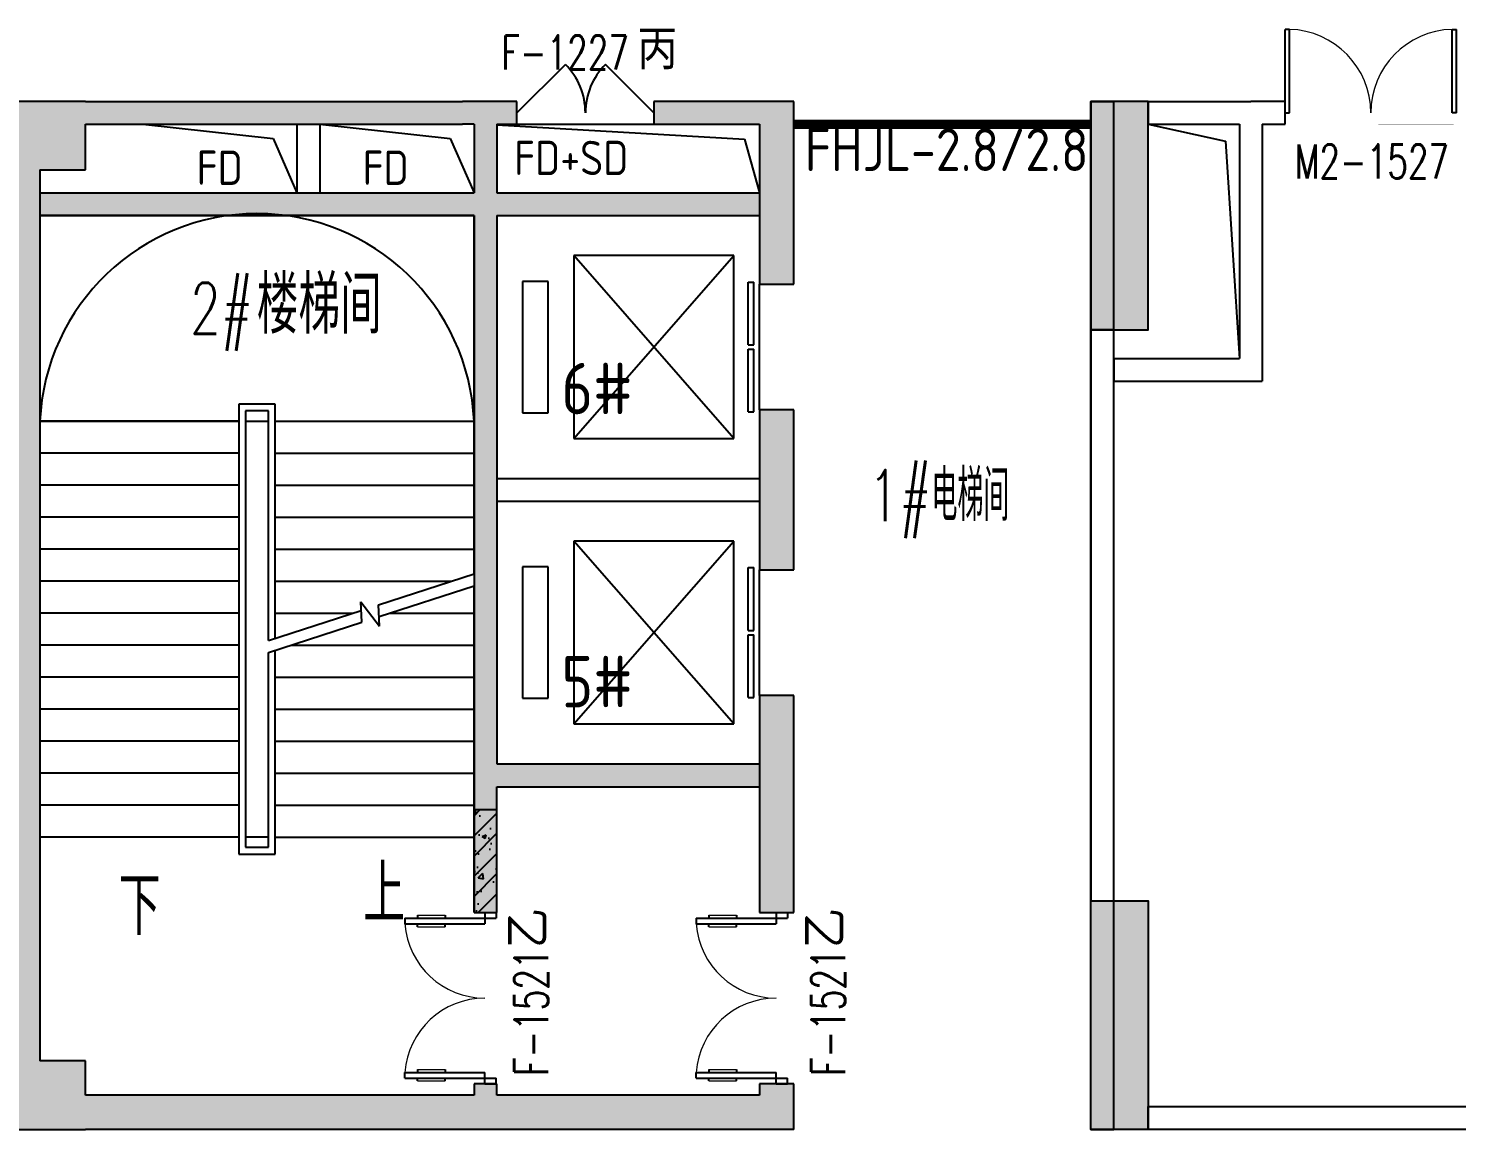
# Model space of a CAD drawing. Extents: x 992195 to 1067992, y 313528 to 416301.
# Drawn here: x 1017756 to 1030256, y 395065 to 404703 of the extents above; entities that cross this region are included whole.
import ezdxf

# ---------------------------------------------------------------- set-up
doc = ezdxf.new("R2010")
doc.units = 0
doc.header["$LTSCALE"] = 1000
doc.header["$MEASUREMENT"] = 0
for name, color, linetype in [('body', 30, 'Continuous'), ('name', 1, 'Continuous'), ('RM$', 5, 'Continuous'), ('消防', 222, 'Continuous')]:
    doc.layers.add(name, color=color, linetype=linetype)
doc.layers.get('0').freeze()
doc.styles.add('-宋体', font='GBENOR.shx', dxfattribs={"bigfont": 'GBCBIG.shx'})
doc.styles.add('_TCH_DIM', font='SIMPLEX', dxfattribs={"bigfont": 'GBCBIG'})
doc.styles.add('_TCH_WINDOW', font='txt.shx', dxfattribs={"height": 3.5, "bigfont": 'hztxt.shx'})
doc.styles.get("Standard").update_dxf_attribs({"font": 'gbenor.shx', "bigfont": 'gbcbig.shx'})

# ---------------------------------------------------------------- blocks, each defined once
blk = doc.blocks.new('dxwq')
at = {"layer": 'name'}
for s, p in [('6#', (-1141360.514219352, -312818.5520208091)), ('5#', (-1141360.514219352, -315384.4347670856))]:
    blk.add_text(s, height=450, dxfattribs=at).set_placement(p)
blk = doc.blocks.new('$DorLib2D$00000116')
at = {"color": 0}
for p, q in [((-0.4999999999999929, 7.105427357601002e-15), (-0.146446609406766, 0.353553390593234)), ((0.5000000000000071, 7.105427357601002e-15), (0.1464466094067731, 0.353553390593234))]:
    blk.add_line(p, q, dxfattribs=at)
for centre, radius, start, end in [((-0.4999999999984652, 4.831690603168681e-13), 0.4999999999984674, 0, 45), ((0.4999999999977511, 9.059419880941277e-13), 0.4999999999976598, 135, 180)]:
    blk.add_arc(centre, radius, start, end, dxfattribs=at)
blk = doc.blocks.new('$TCHSYS$LDOR22D')
for p, q in [((-0.5166666666663637, 0.8332552583810156), (-0.01666666666671013, 0.8332552583810156)), ((-0.5166666666663637, 0.8332552583810156), (-0.5166666666663637, 0.6666666666662593)), ((-0.01666666666671013, 0.8332552583810156), (-0.01666666666671013, 0.6666666666662593)), ((0.01666666666660888, 0.8332552583810156), (0.01666666666660888, 0.6666666666662593)), ((0.01666666666660888, 0.8332552583810156), (0.5166666666662572, 0.8332552583810156)), ((0.5166666666662572, 0.8332552583810156), (0.5166666666662572, 0.6666666666662593)), ((-0.5166666666663637, 0.6666666666662593), (-0.01666666666671013, 0.6666666666662593)), ((0.01666666666660888, 0.6666666666662593), (0.5166666666662572, 0.6666666666662593)), ((-0.5000000000000071, 0.4999999999999858), (0.5000000000000373, 0.4999999999999858))]:
    blk.add_line(p, q)
blk = doc.blocks.new('$DorLib2D$00000011')
for p, q in [((-0.4666666602065375, 0.4708801651422996), (-0.46666666020654, -0.06245316819156697)), ((-0.4666666602065375, 0.4708801651422996), (-0.4333333268731733, 0.4708801651422999)), ((-0.4333333268731733, 0.4708801651422999), (-0.4333333268731709, 0.004213498475166344)), ((0.4333333397943598, 0.4708801651422999), (0.4333333397943574, 0.004213498475166344)), ((0.4666666731277241, 0.4708801651422996), (0.4333333397943598, 0.4708801651422999)), ((0.4666666731277241, 0.4708801651422996), (0.4666666731277265, -0.06245316819156697)), ((-0.4833333268732257, 0.3962051976975873), (-0.466666660206538, 0.3962051976975872)), ((-0.41666666020649, 0.3962051976975873), (-0.4333333268731729, 0.3962051976975873)), ((0.4166666731276766, 0.3962051976975873), (0.4333333397943595, 0.3962051976975873)), ((0.4833333397944098, 0.3962051976975873), (0.4666666731277244, 0.3962051976975872)), ((-0.4833333268732233, 0.2345635206386193), (-0.4666666602065386, 0.2345635206386192)), ((-0.41666666020649, 0.2345635206386193), (-0.4333333268731721, 0.2345635206386192)), ((0.4166666731276741, 0.2345635206386193), (0.4333333397943586, 0.2345635206386192)), ((0.4833333397944074, 0.2345635206386193), (0.4666666731277251, 0.2345635206386192)), ((-0.4999999935399067, 0.004213498475166344), (-0.4333333268731709, 0.004213498475166344)), ((-0.4999999935399042, 0.004213498475176044), (-0.4999999935399067, -0.06245316819156697)), ((0.5000000064610932, 0.004213498475166344), (0.4333333397943574, 0.004213498475166344)), ((0.5000000064610907, 0.004213498475176044), (0.5000000064610932, -0.06245316819156697)), ((-0.4999999935399067, -0.06245316819156697), (-0.46666666020654, -0.06245316819156697)), ((0.5000000064610932, -0.06245316819156697), (0.4666666731277265, -0.06245316819156697))]:
    blk.add_line(p, q)
at = {"lineweight": 13}
for p, q in [((-0.4833333268732257, 0.3962051976975873), (-0.4833333268732233, 0.2345635206386193)), ((-0.41666666020649, 0.3962051976975873), (-0.41666666020649, 0.2345635206386193)), ((0.4166666731276766, 0.3962051976975873), (0.4166666731276741, 0.2345635206386193)), ((0.4833333397944098, 0.3962051976975873), (0.4833333397944074, 0.2345635206386193))]:
    blk.add_line(p, q, dxfattribs=at)
for centre, start, end in [((-0.46666666020654, 0.004213498475166344), 0, 85.90395624184767), ((0.4666666731277265, 0.004213498475166344), 94.09604375815232, 180)]:
    blk.add_arc(centre, 0.4666666666671332, start, end, dxfattribs=at)
blk = doc.blocks.new('$DorLib2D$00000002')
for p, q in [((-0.5, -5.684341886080802e-17), (-0.5000000000000007, 0.4875)), ((-0.4750000000000007, 0.4875), (-0.5000000000000007, 0.4875)), ((-0.475, -2.842170943040401e-17), (-0.4750000000000007, 0.4875)), ((0.475, -2.842170943040401e-17), (0.4750000000000007, 0.4875)), ((0.4750000000000007, 0.4875), (0.5000000000000007, 0.4875)), ((0.5, -5.684341886080802e-17), (0.5000000000000007, 0.4875)), ((-0.5, -5.684341886080802e-17), (-0.475, -2.842170943040401e-17)), ((0.5, -5.684341886080802e-17), (0.475, -2.842170943040401e-17))]:
    blk.add_line(p, q)
at = {"lineweight": 13}
for centre, start, end in [((-0.4875, -4.263256414560601e-17), 0, 88.53071641864632), ((0.4875, -4.263256414560601e-17), 91.4692835813537, 180)]:
    blk.add_arc(centre, 0.4875, start, end, dxfattribs=at)

msp = doc.modelspace()

# ---------------------------------------------------------------- hatches: boundary and pattern name
at = {"layer": 'body'}
for points in [[(1017656.151256763, 404064.5067241426), (1017656.151256763, 403464.5067241426), (1018256.151256763, 403464.5067241424), (1018256.151256763, 404064.5067241424)], [(1018256.151256763, 404064.5067241424), (1018256.151256763, 403864.5067241424), (1020206.151256762, 403864.5067241428), (1020206.151256762, 404064.5067241428)], [(1020206.151256762, 404064.5067241428), (1020206.151256762, 403864.5067241428), (1021556.151256788, 403864.5067241429), (1021556.151256788, 404064.5067241429)], [(1021756.151256741, 403931.1733908222), (1021756.151256762, 404064.5067241468), (1021556.151256788, 404064.5067241443), (1021556.151256791, 403864.5067241443), (1021656.151256721, 403864.5067241767)], [(1021856.151256739, 403864.5067241429), (1022031.151256736, 403864.5067241396), (1022031.151256734, 404064.5067241382), (1021756.151256762, 404064.5067241468), (1021756.151256741, 403931.1733908222)], [(1024456.151256806, 404064.5067241712), (1023231.151256734, 404064.5067241491), (1023231.151256736, 403864.5067241543), (1024156.151256812, 403864.506724171)], [(1024156.151256812, 403864.506724171), (1024156.151256813, 402464.5067250085), (1024456.151256801, 402464.5067250084), (1024456.151256806, 404064.5067241712)], [(1027556.151256796, 404064.5145343156), (1027056.151280327, 404064.5145343156), (1027056.151280329, 402064.5144656496), (1027556.151256796, 402064.5144656496)], [(1021756.151256741, 403931.1733908222), (1021656.151256721, 403864.5067241767), (1021656.151256721, 403264.506724808), (1021756.151256749, 403164.5067248152), (1021856.151256739, 403264.5067248336), (1021856.151256739, 403864.5067241429)], [(1017856.151256763, 403464.5067241425), (1017656.151256763, 403464.5067241426), (1017656.15125676, 395664.5067241451), (1017856.15125676, 395664.506724145)], [(1017856.151256763, 403064.5067248231), (1020206.151256762, 403064.506724827), (1020206.151256762, 403264.506724827), (1017856.151256763, 403264.5067248231)], [(1020206.151256762, 403264.506724827), (1020206.151256762, 403064.506724827), (1021656.151256756, 403064.5067248081), (1021756.151256749, 403164.5067248152), (1021656.151256721, 403264.506724808)], [(1021756.151256749, 403164.5067248153), (1021856.151256781, 403064.5067248115), (1024156.151256802, 403064.5067248351), (1024156.151256802, 403264.5067248351), (1021856.151256739, 403264.5067248336)], [(1021756.151256749, 403164.5067248153), (1021656.151256756, 403064.5067248081), (1021656.151256761, 400764.5067251379), (1021856.151256761, 400764.5067251378), (1021856.151256781, 403064.5067248115)], [(1024456.151256801, 399964.5067252627), (1024456.151256801, 401364.5067250084), (1024156.151256813, 401364.5067250085), (1024156.151256812, 399964.5067252628)], [(1021856.151256761, 400764.5067251378), (1021656.151256761, 400764.5067251378), (1021656.15125676, 398264.5067254484), (1021789.484590102, 398197.8400587846), (1021856.151256777, 398264.506725451)], [(1024456.151256801, 396964.5067241438), (1024456.151256801, 398864.5067253136), (1024156.151256812, 398864.5067253137), (1024156.151256812, 396964.5067241438)], [(1021656.15125676, 398264.5067254485), (1021656.151256769, 396964.5067240984), (1021856.151256769, 396964.5067240983), (1021856.15125677, 398064.5067254544), (1021789.484590102, 398197.8400587846)], [(1021789.484590102, 398197.8400587846), (1021856.15125677, 398064.5067254544), (1024156.151256802, 398064.5067254534), (1024156.151256802, 398264.5067254534), (1021856.151256777, 398264.506725451)], [(1027556.151256796, 395064.5145366696), (1027056.151280329, 395064.5145366696), (1027056.151280329, 397064.5146138488), (1027556.151256796, 397064.5146138488)], [(1017656.151256765, 395664.506724145), (1017656.151256764, 395064.506724145), (1018256.151256764, 395064.5067241448), (1018256.151256765, 395664.5067241448)], [(1021856.151256769, 395364.5067241584), (1021856.151256768, 395464.5067241747), (1021656.151256776, 395464.5067241747), (1021656.151256774, 395364.5067241534), (1021756.151256767, 395264.5067241553)], [(1024456.151256805, 395064.50672417), (1024456.1512568, 395464.5067241438), (1024156.151256812, 395464.5067241438), (1024156.151256811, 395364.5067241639)], [(1021756.151256767, 395264.5067241553), (1021656.151256774, 395364.5067241534), (1018256.151256764, 395364.506724147), (1018256.151256765, 395064.506724147), (1021756.15125676, 395064.506724154)], [(1024456.151256805, 395064.50672417), (1024156.151256811, 395364.5067241639), (1021856.151256769, 395364.5067241584), (1021756.151256767, 395264.5067241552), (1021756.15125676, 395064.506724154)]]:
    msp.add_hatch(color=256, dxfattribs=at).paths.add_polyline_path(points)
h = msp.add_hatch(dxfattribs=at)
h.set_pattern_fill('钢筋混凝土', color=256, scale=50, style=0)
h.set_pattern_definition([(45, (0, 0), (-88.38834764831843, 88.38834764831844), []), (49.99999999999999, (0, 0), (358.6300913003767, -31.37606749129755), [37.5, -412.5]), (355, (0, 0), (-69.3756668065, 376.0960668500059), [30, -330]), (100.4514, (29.88584, -2.61467), (289.2546908570108, 344.7197710304768), [31.870095, -350.571056]), (46.18420000000001, (0, 100), (533.6205243128222, -82.75950716450905), [56.25, -618.75]), (96.6356, (44.4683725, 93.1033465), (467.3313527743517, 487.0589354502209), [47.805144, -525.8565]), (351.1842, (0, 100), (467.3309725668136, 487.0593004626623), [45, -495]), (21, (50, 75), (298.4535260592309, -201.3094453326694), [37.5, -412.5]), (326.0000000000001, (50, 75), (121.6576659607909, 362.5750225234265), [30, -330]), (71.4514, (74.8711165, 58.224197), (420.111314290745, 161.2652483549762), [31.870095, -350.571056]), (37.50000000000001, (0, 0), (6.079927658645334, 166.4469269156558), [0, -326, 0, -335, 0, -331.25]), (7.499999999999999, (0, 0), (131.5347687210743, 197.2058559411801), [0, -191, 0, -318.5, 0, -126.25]), (327.5, (-111.5, 0), (266.9112180862045, -11.2774358671899), [0, -125, 0, -390, 0, -517.5]), (317.5, (-161.5, 0), (291.5930846711931, 50.05249116615882), [0, -162.5, 0, -259, 0, -367.5])])
h.paths.add_polyline_path([(1021856.151256807, 396964.5067261228), (1021856.151256805, 397864.5067254529), (1021656.151256805, 397864.5067254524), (1021656.151256807, 396964.5067261222)])

# ---------------------------------------------------------------- linework, layer by layer
for p, q in [((1018256.151256763, 404064.5067241424), (1017656.151256763, 404064.5067241426)), ((1018256.151256769, 404064.5067241504), (1020206.151256762, 404064.5067241428)), ((1020206.151256762, 404064.5067241428), (1021556.151256788, 404064.5067241429)), ((1021756.151256762, 404064.5067241468), (1021556.151256788, 404064.5067241443)), ((1022031.151256734, 404064.5067241382), (1021756.151256762, 404064.5067241468)), ((1022031.151256736, 403864.5067241396), (1022031.151256734, 404064.5067241382)), ((1024456.151256806, 404064.5067241712), (1023231.151256734, 404064.5067241491)), ((1023231.151256734, 404064.5067241491), (1023231.151256736, 403864.5067241543)), ((1024456.151256801, 402464.5067250084), (1024456.151256806, 404064.5067241712)), ((1027056.151280321, 395064.5145365045), (1027056.151280321, 404064.5145365786)), ((1027056.151280321, 404064.5145365786), (1027256.151280321, 404064.5145365786)), ((1027256.151280321, 395064.5145365045), (1027256.151280321, 404064.5145365786)), ((1027556.151256796, 404064.5145343422), (1028456.151256801, 404064.5145343422)), ((1027556.151256796, 404064.5145343422), (1027556.151256796, 403864.5145343422)), ((1028756.151256891, 404064.5145343382), (1028457.621157606, 404064.5145343422)), ((1028756.151256887, 403864.5145343352), (1028756.151256891, 404064.5145343382)), ((1018256.151256769, 403864.5067241277), (1020206.151256762, 403864.5067241428)), ((1018256.151256763, 403464.5067241424), (1018256.151256769, 403864.5067241315)), ((1018756.151256758, 403864.5067241408), (1019896.731257206, 403739.6989014255)), ((1020106.15125677, 403864.5067241282), (1020106.15125677, 403264.5067248369)), ((1020206.151256762, 403864.5067241428), (1021556.151256788, 403864.5067241429)), ((1020306.151256757, 403864.5067241405), (1021446.731257205, 403739.6989014251)), ((1020306.151256788, 403864.5067241282), (1020306.151256788, 403264.5067248372)), ((1021656.151256721, 403864.5067241767), (1021556.151256791, 403864.5067241443)), ((1021656.151256721, 403864.5067241767), (1021656.151256721, 403264.506724808)), ((1021856.151256739, 403864.5067241429), (1022031.151256736, 403864.5067241396)), ((1021856.151256739, 403864.5067241429), (1021856.151256739, 403264.5067248336)), ((1021856.151256782, 403860.0448571709), (1024022.674250408, 403735.2370344555)), ((1021997.348504405, 403864.5067211522), (1023231.151256724, 403864.5067211675)), ((1023231.151256736, 403864.5067241543), (1024156.151256812, 403864.506724171)), ((1024156.151256812, 403864.506724171), (1024156.151256813, 402464.5067250085)), ((1027556.151256796, 403864.5145343422), (1028235.588223587, 403716.414045801)), ((1027556.151256796, 403864.5145343422), (1028356.151256803, 403864.514534309)), ((1028356.151256803, 403864.514534309), (1028356.151256803, 401814.5144656641)), ((1028556.151256803, 403864.5145343388), (1028556.151256803, 401614.5144656604)), ((1028556.151256803, 403864.5145343388), (1028756.151256887, 403864.5145343352)), ((1019896.731257206, 403739.6989014255), (1020106.151256767, 403264.5067248304)), ((1021446.731257205, 403739.6989014251), (1021656.151256766, 403264.50672483)), ((1024022.674250408, 403735.2370344555), (1024156.151256802, 403264.5067248351)), ((1028235.588223587, 403716.414045801), (1028356.151256823, 401814.514465665)), ((1017856.151256761, 403464.5067241534), (1017856.15125676, 395664.506724145)), ((1017856.151256768, 403464.5067241534), (1018256.151256763, 403464.5067241424)), ((1017856.151256763, 403264.5067248231), (1020206.151256762, 403264.506724827)), ((1017856.151256763, 403264.5067248231), (1017856.151256763, 403064.5067248231)), ((1020206.151256762, 403264.506724827), (1021656.151256721, 403264.506724808)), ((1021856.151256739, 403264.5067248336), (1024156.151256802, 403264.5067248351)), ((1024156.151256802, 403264.5067248351), (1024156.151256802, 403064.5067248351)), ((1017856.151256763, 403064.5067248231), (1020206.151256762, 403064.506724827)), ((1021656.151256762, 403064.5067248303), (1017856.151256762, 403064.5067248303)), ((1017856.151256762, 403064.5067248303), (1017856.151256762, 401264.5067248303)), ((1020206.151256762, 403064.506724827), (1021656.151256756, 403064.5067248081)), ((1021656.151256756, 403064.5067248081), (1021656.151256761, 400764.5067251379)), ((1021656.151256762, 401264.5067248303), (1021656.151256762, 403064.5067248303)), ((1021856.151256781, 403064.5067248115), (1024156.151256802, 403064.5067248351)), ((1021856.151256781, 403064.5067248115), (1021856.151256761, 400764.5067251378)), ((1023931.151256794, 402714.506724986), (1022531.151256792, 402714.506724986)), ((1022531.151256792, 402714.506724986), (1022531.151256791, 401114.5067249866)), ((1022531.151256791, 401114.5067249866), (1023931.151256794, 402714.506724986)), ((1023931.151256794, 401114.5067249865), (1022531.151256792, 402714.506724986)), ((1023931.151256794, 401114.5067249865), (1023931.151256794, 402714.506724986)), ((1022306.151256779, 402489.5067249107), (1022081.151256772, 402489.5067249108)), ((1022081.151256772, 402489.5067249108), (1022081.151256772, 401339.5067250619)), ((1022306.151256779, 401339.5067250619), (1022306.151256779, 402489.5067249107)), ((1024156.151256813, 402464.5067250085), (1024456.151256801, 402464.5067250084)), ((1027256.151280321, 401814.5144656763), (1028356.151256803, 401814.5144656641)), ((1027256.151280321, 401814.5144656763), (1027256.151280321, 401614.5144656763)), ((1027256.151280321, 401614.5144656763), (1028556.151256803, 401614.5144656604)), ((1019916.151256758, 401414.5067246657), (1019596.151256758, 401414.5067246657)), ((1019596.151256758, 401414.5067246657), (1019596.151256758, 397474.5067249004)), ((1019916.151256747, 399365.0533603062), (1019916.151256758, 401414.5067246657)), ((1017856.151256762, 401264.5067248303), (1017856.151256762, 397624.5067248303)), ((1019596.151256759, 401264.5067248196), (1017856.151256762, 401264.5067248303)), ((1017856.151256762, 401264.5067248303), (1019596.15125676, 401264.5067248354)), ((1019856.151256758, 401354.5067249004), (1019656.151256758, 401354.5067249004)), ((1019656.151256758, 401354.5067249004), (1019656.151256758, 397534.5067249004)), ((1019656.151256762, 401264.5067248303), (1019656.151256762, 397624.5067248303)), ((1019656.151256765, 401264.5067248356), (1019856.151256765, 401264.5067248374)), ((1019856.151256765, 399345.6241086112), (1019856.151256758, 401354.5067249004)), ((1019856.151256754, 399345.6241086076), (1019856.151256762, 401264.5067248303)), ((1019916.151256747, 401264.5067248535), (1021656.151256762, 401264.5067248303)), ((1019916.151256748, 401264.5067248375), (1021656.151256762, 401264.5067248303)), ((1021656.151256771, 399928.5016596158), (1021656.151256762, 401264.5067248303)), ((1022081.151256772, 401339.5067250619), (1022306.151256779, 401339.5067250619)), ((1024456.151256801, 401364.5067250084), (1024156.151256813, 401364.5067250085)), ((1024156.151256813, 401364.5067250085), (1024156.151256812, 399964.5067252628)), ((1024456.151256801, 399964.5067252627), (1024456.151256801, 401364.5067250084)), ((1022531.151256791, 401114.5067249866), (1023931.151256794, 401114.5067249865)), ((1019596.151256759, 400984.5067248195), (1017856.151256762, 400984.5067248303)), ((1019916.151256747, 400984.5067248195), (1021656.151256762, 400984.5067248303)), ((1021656.151256761, 400764.5067251378), (1021656.15125676, 398264.5067254484)), ((1021856.15125678, 400764.5067251296), (1024156.151256802, 400764.5067251428)), ((1021856.151256761, 400764.5067251378), (1021856.151256777, 398264.506725451)), ((1024156.151256802, 400764.5067251428), (1024156.151256802, 400564.5067251428)), ((1019596.151256759, 400704.5067248535), (1017856.151256762, 400704.5067248303)), ((1019916.151256747, 400704.5067248535), (1021656.151256762, 400704.5067248303)), ((1021856.15125678, 400564.5067251583), (1024156.151256802, 400564.5067251428)), ((1019596.151256759, 400424.5067248196), (1017856.151256762, 400424.5067248303)), ((1019916.151256747, 400424.5067248196), (1021656.151256762, 400424.5067248303)), ((1019596.151256759, 400144.5067248535), (1017856.151256762, 400144.5067248303)), ((1019916.151256747, 400144.5067248195), (1021656.151256762, 400144.5067248303)), ((1023931.151256797, 400214.5067252947), (1022531.151256795, 400214.5067252949)), ((1022531.151256795, 400214.5067252949), (1022531.151256795, 398614.5067252953)), ((1022531.151256795, 398614.5067252953), (1023931.151256797, 400214.5067252947)), ((1023931.151256797, 398614.5067252953), (1022531.151256795, 400214.5067252949)), ((1023931.151256797, 398614.5067252953), (1023931.151256797, 400214.5067252947)), ((1020819.975896352, 399657.7306338823), (1021656.151256771, 399928.5016596122)), ((1022306.151256783, 399989.5067252195), (1022081.151256776, 399989.5067252195)), ((1022081.151256776, 399989.5067252195), (1022081.151256776, 398839.5067253708)), ((1022306.151256783, 398839.5067253707), (1022306.151256783, 399989.5067252195)), ((1024156.151256812, 399964.5067252628), (1024456.151256801, 399964.5067252627)), ((1019596.151256759, 399864.5067248196), (1017856.151256762, 399864.5067248303)), ((1019916.151256747, 399864.5067248196), (1021458.526760116, 399864.5067248192)), ((1020825.291321799, 399554.3395609733), (1021656.151256771, 399823.3893410682)), ((1021656.151256762, 397624.5067248303), (1021656.151256771, 399823.3893410392)), ((1020673.34090467, 399505.1348459673), (1020664.179686303, 399683.3309638979)), ((1020664.179686303, 399683.3309638979), (1020829.564923383, 399471.2131524035)), ((1020829.564923383, 399471.2131524035), (1020819.975896352, 399657.7306338823)), ((1019596.151256759, 399584.5067248196), (1017856.151256762, 399584.5067248303)), ((1019856.151256754, 399345.6241085799), (1020668.025479223, 399608.5259188745)), ((1019856.151256754, 399240.5117900578), (1020673.34090467, 399505.1348459673)), ((1019916.151256747, 399584.5067248196), (1020593.85115345, 399584.5067248161)), ((1020918.451360085, 399584.5067248181), (1021656.151256762, 399584.5067248303)), ((1019596.151256759, 399304.5067248195), (1017856.151256762, 399304.5067248303)), ((1019916.151256758, 397474.5067249004), (1019916.151256747, 399259.9410418048)), ((1020053.775753251, 399304.5067248452), (1021656.151256762, 399304.5067248303)), ((1019856.151256762, 397624.5067248303), (1019856.151256754, 399240.5117901087)), ((1019856.151256758, 397534.5067249004), (1019856.151256765, 399240.5117901122)), ((1019596.151256759, 399024.5067248196), (1017856.151256762, 399024.5067248303)), ((1019916.151256747, 399024.5067248196), (1021656.151256762, 399024.5067248303)), ((1019596.151256759, 398744.5067248535), (1017856.151256762, 398744.5067248303)), ((1019916.151256747, 398744.5067248196), (1021656.151256762, 398744.5067248303)), ((1022081.151256776, 398839.5067253708), (1022306.151256783, 398839.5067253707)), ((1024456.151256801, 398864.5067253136), (1024156.151256812, 398864.5067253137)), ((1024156.151256812, 398864.5067253137), (1024156.151256812, 396964.5067241438)), ((1024456.151256801, 396964.5067241438), (1024456.151256801, 398864.5067253136)), ((1022531.151256795, 398614.5067252953), (1023931.151256797, 398614.5067252953)), ((1019596.151256759, 398464.5067248196), (1017856.151256762, 398464.5067248303)), ((1019916.151256747, 398464.5067248196), (1021656.151256762, 398464.5067248303)), ((1021656.15125676, 398264.5067254485), (1021656.151256769, 396964.5067240984)), ((1021856.151256777, 398264.506725451), (1024156.151256802, 398264.5067254534)), ((1024156.151256802, 398264.5067254534), (1024156.151256802, 398064.5067254534)), ((1019596.151256759, 398184.5067248535), (1017856.151256762, 398184.5067248303)), ((1019916.151256747, 398184.5067248195), (1021656.151256762, 398184.5067248303)), ((1021856.15125677, 398064.5067254544), (1024156.151256802, 398064.5067254534)), ((1021856.151256769, 396964.5067240983), (1021856.15125677, 398064.5067254544)), ((1019596.151256759, 397904.5067248196), (1017856.151256762, 397904.5067248303)), ((1019916.151256747, 397904.5067248535), (1021656.151256762, 397904.5067248303)), ((1021656.151256807, 396964.5067261222), (1021656.151256805, 397864.5067254524)), ((1021656.151256805, 397864.5067254524), (1021856.151256805, 397864.5067254529)), ((1021856.151256807, 396964.5067261228), (1021856.151256805, 397864.5067254529)), ((1019596.151256759, 397624.5067248196), (1017856.151256762, 397624.5067248303)), ((1019856.151256762, 397624.5067248303), (1019656.151256762, 397624.5067248303)), ((1019916.151256747, 397624.5067248196), (1021656.151256762, 397624.5067248303)), ((1019656.151256758, 397534.5067249004), (1019856.151256758, 397534.5067249004)), ((1019596.151256758, 397474.5067249004), (1019916.151256758, 397474.5067249004)), ((1021656.151256807, 396964.5067261222), (1021856.151256807, 396964.5067261228)), ((1021656.151256769, 396964.5067240984), (1021856.151256769, 396964.5067240983)), ((1024156.151256812, 396964.5067241438), (1024456.151256801, 396964.5067241438)), ((1018256.151256765, 395664.5067241448), (1017856.151256758, 395664.5067241534)), ((1018256.151256766, 395364.5067241578), (1018256.151256765, 395664.5067241448)), ((1021856.151256768, 395464.5067241747), (1021656.151256776, 395464.5067241747)), ((1021656.151256776, 395464.5067241747), (1021656.151256774, 395364.5067241534)), ((1021856.151256769, 395364.5067241584), (1021856.151256768, 395464.5067241747)), ((1024456.1512568, 395464.5067241438), (1024156.151256812, 395464.5067241438)), ((1024156.151256812, 395464.5067241438), (1024156.151256811, 395364.5067241639)), ((1024456.151256805, 395064.50672417), (1024456.1512568, 395464.5067241438)), ((1021656.151256774, 395364.5067241534), (1018256.151256764, 395364.506724147)), ((1024156.151256811, 395364.5067241639), (1021856.151256769, 395364.5067241584)), ((1017656.151256764, 395064.506724145), (1018256.151256764, 395064.5067241448)), ((1021756.15125676, 395064.506724154), (1018256.151256765, 395064.506724147)), ((1024456.151256805, 395064.50672417), (1021756.15125676, 395064.506724154)), ((1027056.151280321, 395064.5145365045), (1027256.151280321, 395064.5145365045))]:
    msp.add_line(p, q, dxfattribs=at)
for points in [[(1027556.151256796, 404064.5145343156), (1027056.151280327, 404064.5145343156), (1027056.151280329, 402064.5144656496), (1027556.151256796, 402064.5144656496)], [(1027256.151280321, 402064.5067239632), (1027056.120006805, 402064.5067239632), (1027056.120006805, 397064.5067239632), (1027256.151280321, 397064.5067239632)], [(1027556.151256796, 395064.5145366696), (1027056.151280329, 395064.5145366696), (1027056.151280329, 397064.5146138488), (1027556.151256796, 397064.5146138488)], [(1027557.621157599, 395264.5145365413), (1046057.631759967, 395264.5145365413), (1046057.631759967, 395064.5145365305), (1027557.621157599, 395064.5145365305)], [(1027557.621157599, 395264.5145365413), (1046056.151256796, 395264.5145365413), (1046056.151256796, 395064.5145365305), (1027557.621157599, 395064.5145365305)]]:
    msp.add_lwpolyline(points, close=True, dxfattribs=at)
msp.add_arc((1019756.151256762, 401180.4578026355), 1901.858097051429, 2.532900543078586, 177.4670994569214, dxfattribs=at)
at = {"layer": 'RM$', "const_width": 1}
msp.add_lwpolyline([(1028556.151256803, 403864.5145343388), (1028556.151256803, 401614.5144656604), (1027256.151280321, 401614.5144656763), (1027256.151280321, 397064.5067239632), (1027556.151256796, 397064.5146138488), (1027557.621157599, 395264.5145365413), (1046057.631759967, 395264.5145365413), (1046056.151256796, 397064.5146138488), (1046356.151256883, 397064.5098800031), (1046356.151256881, 402064.5144656496), (1046056.151373436, 402064.5144656496), (1046056.151373434, 403864.5145340555)], close=True, dxfattribs=at)
at = {"layer": '消防', "const_width": 80}
msp.add_lwpolyline([(1024456.151256806, 403864.506724058), (1027056.151280322, 403864.5067240512)], dxfattribs=at)

# ---------------------------------------------------------------- block references
at = {"layer": 'body'}
ref = msp.add_blockref('$DorLib2D$00000002', (1029506.151256865, 403964.5145343252), dxfattribs=dict(at, xscale=1500, yscale=1500, zscale=1500, rotation=359.9999999990665))
ref.add_attrib('A', 'M2-1527', (1028841.151256849, 403390.7645344583), dxfattribs={"height": 297.5, "style": '_TCH_WINDOW', "width": 0.7058823529411765})
for name, p, xscale, yscale, zscale, rotation in [('$DorLib2D$00000116', (1022631.151256785, 403964.5067241575), -1200, -1200, -1200, 180.000000000701), ('$TCHSYS$LDOR22D', (1024306.151256806, 401914.5067249862), 1100, 300, 1100, 89.9999999999962), ('$TCHSYS$LDOR22D', (1024306.151256806, 399414.5067252952), 1100, 300, 1100, 89.9999999999962), ('$DorLib2D$00000011', (1021756.15125676, 396214.5067241524), -1500, -1500, -1500, 269.9999999999822), ('$DorLib2D$00000011', (1024306.151256806, 396214.50672416), 1500, 1500, 1500, 89.9999999999962)]:
    msp.add_blockref(name, p, dxfattribs=dict(at, xscale=xscale, yscale=yscale, zscale=zscale, rotation=rotation))
at = {"layer": 'name'}
msp.add_blockref('dxwq', (2163781.562492438, 714144.3197756973), dxfattribs=at)

# ---------------------------------------------------------------- texts
at = {"layer": 'body', "style": '_TCH_WINDOW', "width": 0.7058823529411765}
msp.add_text('F-1227', height=297.5, dxfattribs=at).set_placement((1021895.60007569, 404344.3399997284))
at = {"layer": 'body'}
for s, height, style, p in [('丙', 350, '_TCH_WINDOW', (1023085.60007569, 404344.3399997429)), ('上', 506.3829787234042, '_TCH_DIM', (1020687.094250735, 396875.2920386684)), ('下', 506.3829787234042, '_TCH_DIM', (1018546.807946959, 396766.7492857393))]:
    msp.add_text(s, height=height, dxfattribs=dict(at, style=style)).set_placement(p)
at = {"layer": 'body', "style": '_TCH_WINDOW'}
for rotation, p in [(89.99999999998218, (1022306.151256758, 396651.8689288766)), (89.9999999999962, (1024906.151256806, 396651.8689288843))]:
    msp.add_text('乙', height=350, rotation=rotation, dxfattribs=at).set_placement(p)
at = {"layer": 'body', "style": '_TCH_WINDOW', "width": 0.7058823529411765}
for rotation, p in [(89.99999999998218, (1022306.151256758, 395531.8689288766)), (89.9999999999962, (1024906.151256806, 395531.8689288843))]:
    msp.add_text('F-1521', height=297.5, rotation=rotation, dxfattribs=at).set_placement(p)
at = {"layer": 'name'}
for s, p in [('FD', (1019228.238418175, 403334.3896479544)), ('FD', (1020681.063201917, 403334.3896479544)), ('FD+SD', (1022007.475721868, 403420.0629252952))]:
    msp.add_text(s, height=300, dxfattribs=at).set_placement(p)
at = {"layer": 'name', "style": '_TCH_DIM', "width": 0.7058823529411765}
for s, p in [('2#', (1019169.447647371, 402030.4215938356)), ('1#电梯间', (1025107.839674992, 400391.0078127855))]:
    msp.add_text(s, height=446.25, dxfattribs=at).set_placement(p)
at = {"layer": 'name', "style": '_TCH_DIM'}
msp.add_text('楼梯间', height=506.3829787234042, dxfattribs=at).set_placement((1019754.447647371, 402030.4215938356))
at = {"layer": '消防', "style": '-宋体'}
msp.add_text('FHJL-2.8/2.8', height=375, dxfattribs=at).set_placement((1024551.657914216, 403455.0566593057))

doc.saveas('drawing.dxf')
